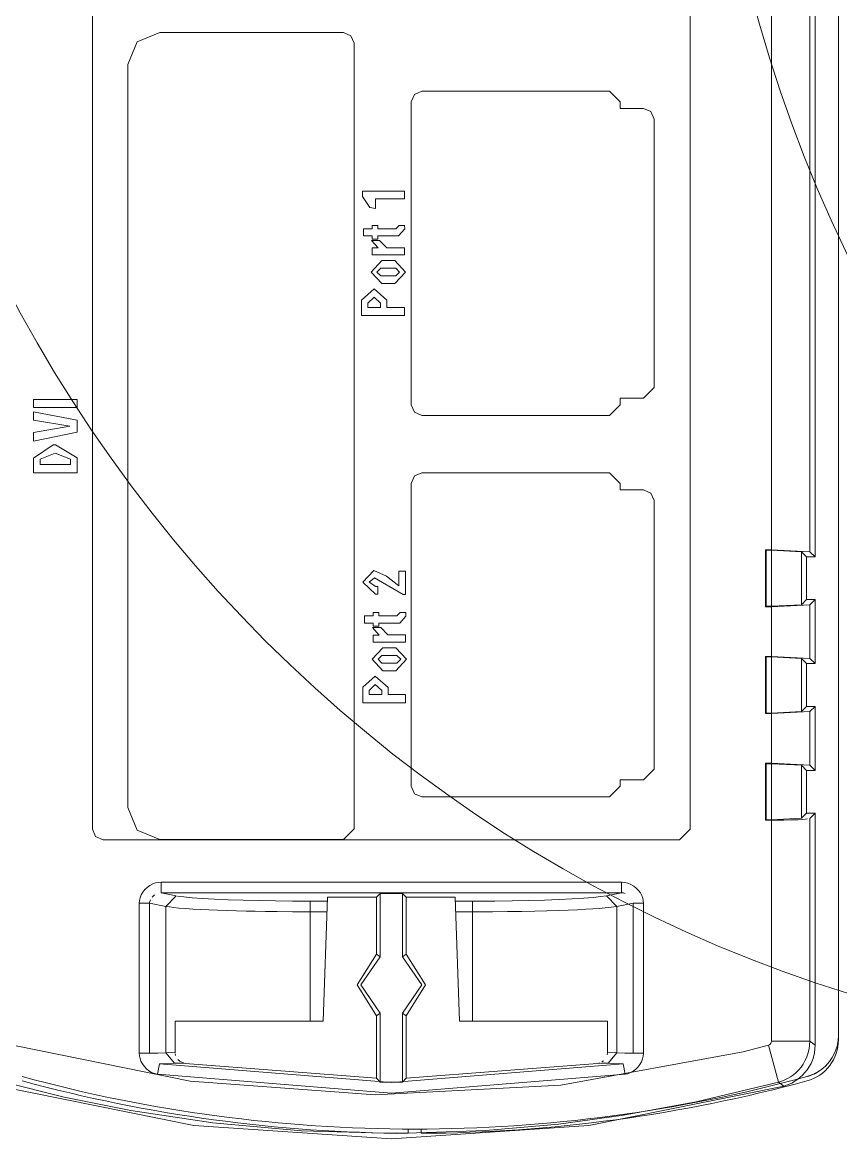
# Model space of a CAD drawing. Header units: millimetres. Extents: x -6000 to 26000, y -6000 to 26000.
# Drawn here: x 103.36 to 108.69, y -4552.83 to -4545.55 of the extents above; entities that cross this region are included whole.
import ezdxf

# ---------------------------------------------------------------- set-up
doc = ezdxf.new("R2010")
doc.units = ezdxf.units.MM
doc.header["$MEASUREMENT"] = 0
doc.layers.add('Чертеж и Рисунок_Ном._пера__7', color=7, linetype='Continuous', lineweight=15)

msp = doc.modelspace()

# ---------------------------------------------------------------- linework, layer by layer
at = {"layer": 'Чертеж и Рисунок_Ном._пера__7', "color": 7, "linetype": 'Continuous', "lineweight": 15}
for p, q in [((108.6764, -4534.9602), (108.6764, -4551.6584)), ((103.816, -4550.8107), (103.816, -4536.3443)), ((107.7108, -4536.3443), (107.7108, -4550.8107)), ((108.2403, -4548.9905), (108.2403, -4536.843)), ((108.4904, -4549.003), (108.4904, -4536.8306)), ((108.5246, -4536.7964), (108.5246, -4549.0372)), ((105.4513, -4545.6208), (104.255, -4545.6208)), ((105.5209, -4550.8092), (105.5209, -4545.6903)), ((104.0464, -4545.8294), (104.0464, -4550.6701)), ((107.1847, -4546.0034), (105.9627, -4546.0034)), ((105.8932, -4546.073), (105.8932, -4548.0454)), ((107.2542, -4546.1147), (107.2542, -4546.073)), ((107.4052, -4546.1147), (107.2542, -4546.1147)), ((107.4747, -4547.9341), (107.4747, -4546.1843)), ((107.2542, -4548.0037), (107.4052, -4548.0037)), ((107.2542, -4548.0454), (107.2542, -4548.0037)), ((105.9627, -4548.115), (107.1847, -4548.115)), ((107.1847, -4548.4892), (105.9627, -4548.4892)), ((105.8932, -4548.5587), (105.8932, -4550.5311)), ((107.2542, -4548.6004), (107.2542, -4548.5587)), ((107.4052, -4548.6004), (107.2542, -4548.6004)), ((107.4747, -4550.4199), (107.4747, -4548.67)), ((108.2017, -4548.9905), (108.2017, -4549.362)), ((108.2017, -4548.9905), (108.2403, -4548.9905)), ((108.2046, -4548.9934), (108.2017, -4548.9905)), ((108.2046, -4548.9934), (108.2046, -4549.3591)), ((108.2046, -4548.9934), (108.2404, -4548.9934)), ((108.2404, -4548.9934), (108.2404, -4549.3591)), ((108.4349, -4549.0031), (108.4349, -4549.3494)), ((108.4349, -4549.0031), (108.4689, -4549.0372)), ((108.4689, -4549.3154), (108.4689, -4549.0372)), ((108.5246, -4549.0372), (108.4689, -4549.0372)), ((108.4904, -4549.003), (108.5246, -4549.0372)), ((108.2017, -4549.362), (108.2046, -4549.3591)), ((108.2017, -4549.362), (108.2403, -4549.362)), ((108.2046, -4549.3591), (108.2404, -4549.3591)), ((108.2403, -4549.686), (108.2403, -4549.362)), ((108.4349, -4549.3494), (108.4689, -4549.3154)), ((108.5246, -4549.3154), (108.4689, -4549.3154)), ((108.5246, -4549.3154), (108.4904, -4549.3496)), ((108.4904, -4549.6985), (108.4904, -4549.3496)), ((108.5246, -4549.3154), (108.5246, -4549.7327)), ((108.2017, -4549.686), (108.2017, -4550.0575)), ((108.2017, -4549.686), (108.2403, -4549.686)), ((108.2046, -4549.6889), (108.2017, -4549.686)), ((108.2046, -4549.6889), (108.2046, -4550.0546)), ((108.2046, -4549.6889), (108.2404, -4549.6889)), ((108.2404, -4549.6889), (108.2404, -4550.0546)), ((108.4349, -4549.6986), (108.4349, -4550.0449)), ((108.4349, -4549.6986), (108.4689, -4549.7327)), ((108.4904, -4549.6985), (108.5246, -4549.7327)), ((108.4689, -4550.0109), (108.4689, -4549.7327)), ((108.5246, -4549.7327), (108.4689, -4549.7327)), ((108.4349, -4550.0449), (108.4689, -4550.0109)), ((108.5246, -4550.0109), (108.4689, -4550.0109)), ((108.5246, -4550.0109), (108.4904, -4550.0451)), ((108.5246, -4550.0109), (108.5246, -4550.4282)), ((108.2046, -4550.0546), (108.2017, -4550.0575)), ((108.2017, -4550.0575), (108.2403, -4550.0575)), ((108.2046, -4550.0546), (108.2404, -4550.0546)), ((108.2403, -4550.3815), (108.2403, -4550.0575)), ((108.4904, -4550.394), (108.4904, -4550.0451)), ((108.2017, -4550.3815), (108.2017, -4550.753)), ((108.2046, -4550.3844), (108.2017, -4550.3815)), ((108.2017, -4550.3815), (108.2403, -4550.3815)), ((108.2046, -4550.3844), (108.2404, -4550.3844)), ((108.2046, -4550.3844), (108.2046, -4550.7501)), ((108.2404, -4550.3844), (108.2404, -4550.7501)), ((108.4349, -4550.3941), (108.4349, -4550.7404)), ((108.4349, -4550.3941), (108.4689, -4550.4282)), ((108.4689, -4550.7064), (108.4689, -4550.4282)), ((108.5246, -4550.4282), (108.4689, -4550.4282)), ((108.4904, -4550.394), (108.5246, -4550.4282)), ((107.2542, -4550.5311), (107.2542, -4550.4894)), ((107.2542, -4550.4894), (107.4052, -4550.4894)), ((105.9627, -4550.6007), (107.1847, -4550.6007)), ((108.4349, -4550.7404), (108.4689, -4550.7064)), ((108.5246, -4550.7064), (108.4689, -4550.7064)), ((108.5246, -4550.7064), (108.4904, -4550.7406)), ((108.4904, -4552.1918), (108.4904, -4550.7406)), ((108.5246, -4550.7064), (108.5246, -4552.218)), ((108.2046, -4550.7501), (108.2017, -4550.753)), ((108.2017, -4550.753), (108.2403, -4550.753)), ((108.2046, -4550.7501), (108.2404, -4550.7501)), ((108.2403, -4552.1918), (108.2403, -4550.753)), ((107.6413, -4550.8803), (103.8856, -4550.8803)), ((104.255, -4550.8788), (105.4513, -4550.8788)), ((104.2633, -4551.2259), (104.2633, -4551.1564)), ((107.2636, -4551.1564), (104.2633, -4551.1564)), ((107.2636, -4551.1564), (107.2636, -4551.2259)), ((107.2636, -4551.2259), (104.2633, -4551.2259)), ((104.2633, -4551.2259), (104.3615, -4551.2451)), ((105.3469, -4551.2545), (105.3187, -4552.0626)), ((105.6661, -4551.2545), (105.3469, -4551.2545)), ((105.6661, -4551.2545), (105.6909, -4551.2297)), ((105.6661, -4551.2545), (105.6661, -4551.626)), ((105.6909, -4551.2297), (105.836, -4551.2297)), ((105.6909, -4551.2297), (105.6909, -4551.6422)), ((105.836, -4551.6422), (105.836, -4551.2297)), ((105.836, -4551.2297), (105.8608, -4551.2545)), ((105.8608, -4551.626), (105.8608, -4551.2545)), ((106.18, -4551.2545), (105.8608, -4551.2545)), ((106.18, -4551.2545), (106.2082, -4552.0626)), ((107.1654, -4551.2451), (107.2636, -4551.2259)), ((104.1213, -4551.2938), (104.1884, -4551.2938)), ((104.1213, -4551.2938), (104.1213, -4552.2716)), ((104.1884, -4551.2938), (104.2943, -4551.3145)), ((104.1884, -4551.2938), (104.1884, -4552.2716)), ((104.2943, -4551.3145), (104.2943, -4552.2674)), ((105.2349, -4551.2802), (105.346, -4551.2802)), ((105.2349, -4551.2802), (105.2349, -4551.3496)), ((106.1809, -4551.2802), (106.292, -4551.2802)), ((106.292, -4551.3496), (106.292, -4551.2802)), ((107.2325, -4551.3145), (107.3384, -4551.2938)), ((107.2325, -4551.3145), (107.2325, -4552.2674)), ((107.3384, -4551.2938), (107.4056, -4551.2938)), ((107.3384, -4552.2716), (107.3384, -4551.2938)), ((107.4056, -4552.2716), (107.4056, -4551.2938)), ((105.2349, -4552.0626), (105.2349, -4551.3496)), ((105.2349, -4551.3496), (105.3436, -4551.3496)), ((106.1833, -4551.3496), (106.292, -4551.3496)), ((106.292, -4552.0626), (106.292, -4551.3496)), ((108.6764, -4551.6584), (108.6764, -4552.1829)), ((108.6764, -4552.1549), (108.6764, -4551.6584)), ((105.6661, -4552.0263), (105.6661, -4552.4334)), ((105.6909, -4552.0101), (105.6909, -4552.4584)), ((105.836, -4552.4584), (105.836, -4552.0101)), ((105.8608, -4552.4334), (105.8608, -4552.0263)), ((104.3551, -4552.2677), (104.3551, -4552.0626)), ((104.3551, -4552.0626), (105.3187, -4552.0626)), ((106.2082, -4552.0626), (107.1718, -4552.0626)), ((107.1718, -4552.0626), (107.1718, -4552.2677)), ((108.4904, -4552.1918), (108.2403, -4552.1918)), ((108.5246, -4552.218), (108.4904, -4552.1918)), ((108.6764, -4552.1551), (108.6764, -4552.1549)), ((108.6764, -4552.1551), (108.6764, -4552.1551)), ((104.1884, -4552.2716), (104.1213, -4552.2716)), ((107.4056, -4552.2716), (107.3384, -4552.2716)), ((104.2409, -4552.4084), (104.2521, -4552.3399)), ((107.2748, -4552.3399), (107.286, -4552.4084)), ((105.6909, -4552.4584), (105.6661, -4552.4334)), ((105.8608, -4552.4334), (105.836, -4552.4584)), ((108.3197, -4552.4861), (108.2847, -4552.4601)), ((105.8735, -4552.7927), (105.8735, -4552.7649)), ((105.957, -4552.7927), (105.957, -4552.7649))]:
    msp.add_line(p, q, dxfattribs=at)
at = {"layer": 'Чертеж и Рисунок_Ном._пера__7', "color": 7, "linetype": 'Continuous', "lineweight": 15, "flags": 128}
for points in [[(104.255, -4545.6208), (104.1075, -4545.6819), (104.0464, -4545.8294)], [(105.5005, -4545.6412), (105.4513, -4545.6208)], [(105.5209, -4545.6903), (105.5005, -4545.6412)], [(105.9627, -4546.0034), (105.9135, -4546.0238), (105.8932, -4546.073)], [(107.2542, -4546.073), (107.1847, -4546.0034)], [(107.4544, -4546.1351), (107.4052, -4546.1147)], [(107.4747, -4546.1843), (107.4544, -4546.1351)], [(107.4052, -4548.0037), (107.4747, -4547.9341)], [(105.8932, -4548.0454), (105.9135, -4548.0946), (105.9627, -4548.115)], [(107.1847, -4548.115), (107.2542, -4548.0454)], [(105.9627, -4548.4892), (105.9135, -4548.5095), (105.8932, -4548.5587)], [(107.2542, -4548.5587), (107.1847, -4548.4892)], [(107.4544, -4548.6208), (107.4052, -4548.6004)], [(107.4747, -4548.67), (107.4544, -4548.6208)], [(108.4904, -4549.003), (108.2403, -4548.9905)], [(108.4904, -4549.003), (108.2403, -4548.9905)], [(108.4904, -4549.003), (108.2403, -4548.9905)], [(108.4904, -4549.003), (108.2403, -4548.9905)], [(108.4904, -4549.003), (108.2403, -4548.9905)], [(108.4904, -4549.003), (108.2403, -4548.9905)], [(108.4904, -4549.003), (108.2403, -4548.9905)], [(108.4904, -4549.003), (108.2403, -4548.9905)], [(108.4904, -4549.003), (108.2403, -4548.9905)], [(108.4904, -4549.003), (108.2403, -4548.9905)], [(108.4904, -4549.003), (108.2403, -4548.9905)], [(108.4904, -4549.003), (108.2403, -4548.9905)], [(108.4904, -4549.003), (108.2403, -4548.9905)], [(108.4904, -4549.003), (108.2403, -4548.9905)], [(108.4904, -4549.003), (108.2403, -4548.9905)], [(108.4904, -4549.003), (108.2403, -4548.9905)], [(108.4904, -4549.003), (108.2403, -4548.9905)], [(108.4904, -4549.003), (108.2403, -4548.9905)], [(108.4904, -4549.003), (108.2403, -4548.9905)], [(108.4904, -4549.003), (108.2403, -4548.9905)], [(108.4904, -4549.003), (108.2403, -4548.9905)], [(108.4349, -4549.0031), (108.2404, -4548.9934)], [(108.4349, -4549.0031), (108.2404, -4548.9934)], [(108.4349, -4549.0031), (108.2404, -4548.9934)], [(108.4349, -4549.0031), (108.2404, -4548.9934)], [(108.4349, -4549.0031), (108.2404, -4548.9934)], [(108.4349, -4549.0031), (108.2404, -4548.9934)], [(108.4349, -4549.0031), (108.2404, -4548.9934)], [(108.4349, -4549.0031), (108.2404, -4548.9934)], [(108.4349, -4549.0031), (108.2404, -4548.9934)], [(108.4349, -4549.0031), (108.2404, -4548.9934)], [(108.4349, -4549.0031), (108.2404, -4548.9934)], [(108.4349, -4549.0031), (108.2404, -4548.9934)], [(108.4349, -4549.0031), (108.2404, -4548.9934)], [(108.4349, -4549.0031), (108.2404, -4548.9934)], [(108.4349, -4549.0031), (108.2404, -4548.9934)], [(108.4349, -4549.0031), (108.2404, -4548.9934)], [(108.4349, -4549.0031), (108.2404, -4548.9934)], [(108.4349, -4549.0031), (108.2404, -4548.9934)], [(108.4349, -4549.0031), (108.2404, -4548.9934)], [(108.4349, -4549.0031), (108.2404, -4548.9934)], [(108.4349, -4549.0031), (108.2404, -4548.9934)], [(105.7309, -4549.1616), (105.6497, -4549.1249), (105.5767, -4549.2022), (105.6602, -4549.2795), (105.6764, -4549.2795), (105.6764, -4549.23), (105.6613, -4549.23), (105.6192, -4549.2022), (105.654, -4549.1744), (105.7065, -4549.203), (105.8414, -4549.283), (105.8557, -4549.283), (105.8557, -4549.1311), (105.8132, -4549.1311)], [(105.8132, -4549.1311), (105.8132, -4549.2266), (105.7309, -4549.1616)], [(108.2403, -4549.362), (108.4904, -4549.3496)], [(108.2403, -4549.362), (108.4904, -4549.3496)], [(108.2403, -4549.362), (108.4904, -4549.3496)], [(108.2403, -4549.362), (108.4904, -4549.3496)], [(108.2403, -4549.362), (108.4904, -4549.3496)], [(108.2403, -4549.362), (108.4904, -4549.3496)], [(108.2403, -4549.362), (108.4904, -4549.3496)], [(108.2403, -4549.362), (108.4904, -4549.3496)], [(108.2403, -4549.362), (108.4904, -4549.3496)], [(108.2403, -4549.362), (108.4904, -4549.3496)], [(108.2403, -4549.362), (108.4904, -4549.3496)], [(108.2403, -4549.362), (108.4904, -4549.3496)], [(108.2403, -4549.362), (108.4904, -4549.3496)], [(108.2403, -4549.362), (108.4904, -4549.3496)], [(108.2403, -4549.362), (108.4904, -4549.3496)], [(108.2403, -4549.362), (108.4904, -4549.3496)], [(108.2403, -4549.362), (108.4904, -4549.3496)], [(108.2403, -4549.362), (108.4904, -4549.3496)], [(108.2403, -4549.362), (108.4904, -4549.3496)], [(108.2403, -4549.362), (108.4904, -4549.3496)], [(108.2403, -4549.362), (108.4904, -4549.3496)], [(108.2404, -4549.3591), (108.4349, -4549.3494)], [(108.2404, -4549.3591), (108.4349, -4549.3494)], [(108.2404, -4549.3591), (108.4349, -4549.3494)], [(108.2404, -4549.3591), (108.4349, -4549.3494)], [(108.2404, -4549.3591), (108.4349, -4549.3494)], [(108.2404, -4549.3591), (108.4349, -4549.3494)], [(108.2404, -4549.3591), (108.4349, -4549.3494)], [(108.2404, -4549.3591), (108.4349, -4549.3494)], [(108.2404, -4549.3591), (108.4349, -4549.3494)], [(108.2404, -4549.3591), (108.4349, -4549.3494)], [(108.2404, -4549.3591), (108.4349, -4549.3494)], [(108.2404, -4549.3591), (108.4349, -4549.3494)], [(108.2404, -4549.3591), (108.4349, -4549.3494)], [(108.2404, -4549.3591), (108.4349, -4549.3494)], [(108.2404, -4549.3591), (108.4349, -4549.3494)], [(108.2404, -4549.3591), (108.4349, -4549.3494)], [(108.2404, -4549.3591), (108.4349, -4549.3494)], [(108.2404, -4549.3591), (108.4349, -4549.3494)], [(108.2404, -4549.3591), (108.4349, -4549.3494)], [(108.2404, -4549.3591), (108.4349, -4549.3494)], [(108.2404, -4549.3591), (108.4349, -4549.3494)], [(108.4904, -4549.6985), (108.2403, -4549.686)], [(108.4904, -4549.6985), (108.2403, -4549.686)], [(108.4904, -4549.6985), (108.2403, -4549.686)], [(108.4904, -4549.6985), (108.2403, -4549.686)], [(108.4904, -4549.6985), (108.2403, -4549.686)], [(108.4904, -4549.6985), (108.2403, -4549.686)], [(108.4904, -4549.6985), (108.2403, -4549.686)], [(108.4904, -4549.6985), (108.2403, -4549.686)], [(108.4904, -4549.6985), (108.2403, -4549.686)], [(108.4904, -4549.6985), (108.2403, -4549.686)], [(108.4904, -4549.6985), (108.2403, -4549.686)], [(108.4904, -4549.6985), (108.2403, -4549.686)], [(108.4904, -4549.6985), (108.2403, -4549.686)], [(108.4904, -4549.6985), (108.2403, -4549.686)], [(108.4904, -4549.6985), (108.2403, -4549.686)], [(108.4904, -4549.6985), (108.2403, -4549.686)], [(108.4904, -4549.6985), (108.2403, -4549.686)], [(108.4904, -4549.6985), (108.2403, -4549.686)], [(108.4904, -4549.6985), (108.2403, -4549.686)], [(108.4904, -4549.6985), (108.2403, -4549.686)], [(108.4904, -4549.6985), (108.2403, -4549.686)], [(108.4349, -4549.6986), (108.2404, -4549.6889)], [(108.4349, -4549.6986), (108.2404, -4549.6889)], [(108.4349, -4549.6986), (108.2404, -4549.6889)], [(108.4349, -4549.6986), (108.2404, -4549.6889)], [(108.4349, -4549.6986), (108.2404, -4549.6889)], [(108.4349, -4549.6986), (108.2404, -4549.6889)], [(108.4349, -4549.6986), (108.2404, -4549.6889)], [(108.4349, -4549.6986), (108.2404, -4549.6889)], [(108.4349, -4549.6986), (108.2404, -4549.6889)], [(108.4349, -4549.6986), (108.2404, -4549.6889)], [(108.4349, -4549.6986), (108.2404, -4549.6889)], [(108.4349, -4549.6986), (108.2404, -4549.6889)], [(108.4349, -4549.6986), (108.2404, -4549.6889)], [(108.4349, -4549.6986), (108.2404, -4549.6889)], [(108.4349, -4549.6986), (108.2404, -4549.6889)], [(108.4349, -4549.6986), (108.2404, -4549.6889)], [(108.4349, -4549.6986), (108.2404, -4549.6889)], [(108.4349, -4549.6986), (108.2404, -4549.6889)], [(108.4349, -4549.6986), (108.2404, -4549.6889)], [(108.4349, -4549.6986), (108.2404, -4549.6889)], [(108.4349, -4549.6986), (108.2404, -4549.6889)], [(108.2403, -4550.0575), (108.4904, -4550.0451)], [(108.2403, -4550.0575), (108.4904, -4550.0451)], [(108.2403, -4550.0575), (108.4904, -4550.0451)], [(108.2403, -4550.0575), (108.4904, -4550.0451)], [(108.2403, -4550.0575), (108.4904, -4550.0451)], [(108.2403, -4550.0575), (108.4904, -4550.0451)], [(108.2403, -4550.0575), (108.4904, -4550.0451)], [(108.2403, -4550.0575), (108.4904, -4550.0451)], [(108.2403, -4550.0575), (108.4904, -4550.0451)], [(108.2403, -4550.0575), (108.4904, -4550.0451)], [(108.2403, -4550.0575), (108.4904, -4550.0451)], [(108.2403, -4550.0575), (108.4904, -4550.0451)], [(108.2403, -4550.0575), (108.4904, -4550.0451)], [(108.2403, -4550.0575), (108.4904, -4550.0451)], [(108.2403, -4550.0575), (108.4904, -4550.0451)], [(108.2403, -4550.0575), (108.4904, -4550.0451)], [(108.2403, -4550.0575), (108.4904, -4550.0451)], [(108.2403, -4550.0575), (108.4904, -4550.0451)], [(108.2403, -4550.0575), (108.4904, -4550.0451)], [(108.2403, -4550.0575), (108.4904, -4550.0451)], [(108.2403, -4550.0575), (108.4904, -4550.0451)], [(108.2404, -4550.0546), (108.4349, -4550.0449)], [(108.2404, -4550.0546), (108.4349, -4550.0449)], [(108.2404, -4550.0546), (108.4349, -4550.0449)], [(108.2404, -4550.0546), (108.4349, -4550.0449)], [(108.2404, -4550.0546), (108.4349, -4550.0449)], [(108.2404, -4550.0546), (108.4349, -4550.0449)], [(108.2404, -4550.0546), (108.4349, -4550.0449)], [(108.2404, -4550.0546), (108.4349, -4550.0449)], [(108.2404, -4550.0546), (108.4349, -4550.0449)], [(108.2404, -4550.0546), (108.4349, -4550.0449)], [(108.2404, -4550.0546), (108.4349, -4550.0449)], [(108.2404, -4550.0546), (108.4349, -4550.0449)], [(108.2404, -4550.0546), (108.4349, -4550.0449)], [(108.2404, -4550.0546), (108.4349, -4550.0449)], [(108.2404, -4550.0546), (108.4349, -4550.0449)], [(108.2404, -4550.0546), (108.4349, -4550.0449)], [(108.2404, -4550.0546), (108.4349, -4550.0449)], [(108.2404, -4550.0546), (108.4349, -4550.0449)], [(108.2404, -4550.0546), (108.4349, -4550.0449)], [(108.2404, -4550.0546), (108.4349, -4550.0449)], [(108.2404, -4550.0546), (108.4349, -4550.0449)], [(108.4904, -4550.394), (108.2403, -4550.3815)], [(108.4904, -4550.394), (108.2403, -4550.3815)], [(108.4904, -4550.394), (108.2403, -4550.3815)], [(108.4904, -4550.394), (108.2403, -4550.3815)], [(108.4904, -4550.394), (108.2403, -4550.3815)], [(108.4904, -4550.394), (108.2403, -4550.3815)], [(108.4904, -4550.394), (108.2403, -4550.3815)], [(108.4904, -4550.394), (108.2403, -4550.3815)], [(108.4904, -4550.394), (108.2403, -4550.3815)], [(108.4904, -4550.394), (108.2403, -4550.3815)], [(108.4904, -4550.394), (108.2403, -4550.3815)], [(108.4904, -4550.394), (108.2403, -4550.3815)], [(108.4904, -4550.394), (108.2403, -4550.3815)], [(108.4904, -4550.394), (108.2403, -4550.3815)], [(108.4904, -4550.394), (108.2403, -4550.3815)], [(108.4904, -4550.394), (108.2403, -4550.3815)], [(108.4904, -4550.394), (108.2403, -4550.3815)], [(108.4904, -4550.394), (108.2403, -4550.3815)], [(108.4904, -4550.394), (108.2403, -4550.3815)], [(108.4904, -4550.394), (108.2403, -4550.3815)], [(108.4904, -4550.394), (108.2403, -4550.3815)], [(107.4052, -4550.4894), (107.4747, -4550.4199)], [(108.4349, -4550.3941), (108.2404, -4550.3844)], [(108.4349, -4550.3941), (108.2404, -4550.3844)], [(108.4349, -4550.3941), (108.2404, -4550.3844)], [(108.4349, -4550.3941), (108.2404, -4550.3844)], [(108.4349, -4550.3941), (108.2404, -4550.3844)], [(108.4349, -4550.3941), (108.2404, -4550.3844)], [(108.4349, -4550.3941), (108.2404, -4550.3844)], [(108.4349, -4550.3941), (108.2404, -4550.3844)], [(108.4349, -4550.3941), (108.2404, -4550.3844)], [(108.4349, -4550.3941), (108.2404, -4550.3844)], [(108.4349, -4550.3941), (108.2404, -4550.3844)], [(108.4349, -4550.3941), (108.2404, -4550.3844)], [(108.4349, -4550.3941), (108.2404, -4550.3844)], [(108.4349, -4550.3941), (108.2404, -4550.3844)], [(108.4349, -4550.3941), (108.2404, -4550.3844)], [(108.4349, -4550.3941), (108.2404, -4550.3844)], [(108.4349, -4550.3941), (108.2404, -4550.3844)], [(108.4349, -4550.3941), (108.2404, -4550.3844)], [(108.4349, -4550.3941), (108.2404, -4550.3844)], [(108.4349, -4550.3941), (108.2404, -4550.3844)], [(108.4349, -4550.3941), (108.2404, -4550.3844)], [(105.8932, -4550.5311), (105.9135, -4550.5803), (105.9627, -4550.6007)], [(107.1847, -4550.6007), (107.2542, -4550.5311)], [(104.0464, -4550.6701), (104.1075, -4550.8176), (104.255, -4550.8788)], [(108.2404, -4550.7501), (108.4349, -4550.7404)], [(108.2404, -4550.7501), (108.4349, -4550.7404)], [(108.2404, -4550.7501), (108.4349, -4550.7404)], [(108.2404, -4550.7501), (108.4349, -4550.7404)], [(108.2404, -4550.7501), (108.4349, -4550.7404)], [(108.2404, -4550.7501), (108.4349, -4550.7404)], [(108.2404, -4550.7501), (108.4349, -4550.7404)], [(108.2404, -4550.7501), (108.4349, -4550.7404)], [(108.2404, -4550.7501), (108.4349, -4550.7404)], [(108.2404, -4550.7501), (108.4349, -4550.7404)], [(108.2404, -4550.7501), (108.4349, -4550.7404)], [(108.2404, -4550.7501), (108.4349, -4550.7404)], [(108.2404, -4550.7501), (108.4349, -4550.7404)], [(108.2404, -4550.7501), (108.4349, -4550.7404)], [(108.2404, -4550.7501), (108.4349, -4550.7404)], [(108.2404, -4550.7501), (108.4349, -4550.7404)], [(108.2404, -4550.7501), (108.4349, -4550.7404)], [(108.2404, -4550.7501), (108.4349, -4550.7404)], [(108.2404, -4550.7501), (108.4349, -4550.7404)], [(108.2404, -4550.7501), (108.4349, -4550.7404)], [(108.2404, -4550.7501), (108.4349, -4550.7404)], [(108.4593, -4550.7463), (108.4434, -4550.7476)], [(108.4748, -4550.7445), (108.4593, -4550.7463)], [(103.816, -4550.8107), (103.8364, -4550.8599), (103.8856, -4550.8803)], [(105.4513, -4550.8788), (105.5209, -4550.8092)], [(107.6413, -4550.8803), (107.7108, -4550.8107)], [(108.4108, -4550.7495), (108.3642, -4550.7513), (108.3199, -4550.7524), (108.2403, -4550.753)], [(108.4434, -4550.7476), (108.4108, -4550.7495)], [(104.2088, -4551.1682), (104.1905, -4551.1778), (104.1731, -4551.1903), (104.1575, -4551.2052)], [(104.2273, -4551.1615), (104.2088, -4551.1682)], [(104.2456, -4551.1577), (104.2273, -4551.1615)], [(104.2633, -4551.1564), (104.2456, -4551.1577)], [(107.2851, -4551.1582), (107.2663, -4551.1564)], [(107.3044, -4551.163), (107.2851, -4551.1582)], [(107.3238, -4551.1709), (107.3044, -4551.163)], [(107.3424, -4551.1817), (107.3238, -4551.1709)], [(107.3593, -4551.1952), (107.3424, -4551.1817)], [(104.1341, -4551.2395), (104.127, -4551.2574)], [(104.1443, -4551.2219), (104.1341, -4551.2395)], [(104.1575, -4551.2052), (104.1443, -4551.2219)], [(104.2042, -4551.2546), (104.2114, -4551.2466), (104.2198, -4551.2397)], [(104.2943, -4551.3145), (104.3615, -4551.2451)], [(104.4111, -4551.2523), (104.3708, -4551.2468)], [(104.6996, -4551.271), (104.611, -4551.2671), (104.5325, -4551.2626), (104.4656, -4551.2577), (104.4111, -4551.2523)], [(107.1281, -4551.2508), (107.0789, -4551.2561), (107.0166, -4551.2611)], [(107.1654, -4551.2451), (107.1281, -4551.2508)], [(107.1654, -4551.2451), (107.2325, -4551.3145)], [(107.2636, -4551.2259), (107.2759, -4551.2269)], [(107.2759, -4551.2269), (107.2869, -4551.2296)], [(107.3857, -4551.2268), (107.3739, -4551.2104), (107.3593, -4551.1952)], [(107.3947, -4551.2436), (107.3857, -4551.2268)], [(107.4009, -4551.2605), (107.3947, -4551.2436)], [(104.1228, -4551.2751), (104.1213, -4551.2924)], [(104.127, -4551.2574), (104.1228, -4551.2751)], [(104.1884, -4551.2938), (104.1904, -4551.2823)], [(104.1904, -4551.2823), (104.1939, -4551.2721)], [(104.3171, -4551.3181), (104.2943, -4551.3145)], [(104.3799, -4551.3249), (104.3456, -4551.3216), (104.3171, -4551.3181)], [(104.422, -4551.3283), (104.3799, -4551.3249)], [(104.9015, -4551.2768), (104.797, -4551.2743), (104.6996, -4551.271)], [(105.2349, -4551.2802), (105.1196, -4551.2798), (105.0092, -4551.2787), (104.9015, -4551.2768)], [(106.3252, -4551.2802), (106.292, -4551.2802)], [(106.4374, -4551.2796), (106.3252, -4551.2802)], [(106.9416, -4551.2658), (106.8559, -4551.2698), (106.7611, -4551.2733), (106.6586, -4551.2761), (106.5502, -4551.2782), (106.4374, -4551.2796)], [(107.0166, -4551.2611), (106.9416, -4551.2658)], [(107.1167, -4551.3275), (107.0759, -4551.3304)], [(107.1964, -4551.3198), (107.1561, -4551.3241), (107.1167, -4551.3275)], [(107.2325, -4551.3145), (107.1964, -4551.3198)], [(107.4056, -4551.2938), (107.4044, -4551.2773), (107.4009, -4551.2605)], [(104.4693, -4551.3315), (104.422, -4551.3283)], [(104.6303, -4551.3394), (104.5747, -4551.3371), (104.521, -4551.3345), (104.4693, -4551.3315)], [(104.8185, -4551.3451), (104.7549, -4551.3435), (104.6933, -4551.3416), (104.6303, -4551.3394)], [(104.8771, -4551.3463), (104.8185, -4551.3451)], [(104.9433, -4551.3475), (104.8771, -4551.3463)], [(105.2349, -4551.3496), (105.1188, -4551.3493), (105.0193, -4551.3485), (104.9433, -4551.3475)], [(106.3405, -4551.3496), (106.292, -4551.3496)], [(106.6983, -4551.3453), (106.6143, -4551.347), (106.5211, -4551.3483), (106.4224, -4551.3492), (106.3405, -4551.3496)], [(106.7773, -4551.3433), (106.6983, -4551.3453)], [(107.0316, -4551.3331), (106.9771, -4551.3359), (106.9162, -4551.3386), (106.8495, -4551.3411), (106.7773, -4551.3433)], [(107.0759, -4551.3304), (107.0316, -4551.3331)], [(105.6661, -4551.626), (105.5409, -4551.8261), (105.6661, -4552.0263)], [(105.6909, -4551.6422), (105.5657, -4551.8261), (105.6909, -4552.0101)], [(105.6661, -4551.626), (105.6909, -4551.6422)], [(105.836, -4551.6422), (105.8608, -4551.626)], [(105.836, -4552.0101), (105.9612, -4551.8261), (105.836, -4551.6422)], [(105.8608, -4552.0263), (105.986, -4551.8261), (105.8608, -4551.626)], [(105.6909, -4552.0101), (105.6661, -4552.0263)], [(105.8608, -4552.0263), (105.836, -4552.0101)], [(108.2197, -4552.2187), (108.2292, -4552.2141), (108.2362, -4552.2064), (108.2399, -4552.1966)], [(108.4712, -4552.4235), (108.5261, -4552.4021), (108.5676, -4552.3758), (108.5919, -4552.3547), (108.6184, -4552.325), (108.6361, -4552.2992), (108.6534, -4552.2658), (108.6674, -4552.2251), (108.6746, -4552.1861), (108.6764, -4552.1551)], [(108.4776, -4552.2747), (108.4858, -4552.2416), (108.4904, -4552.1918)], [(108.2197, -4552.2187), (108.0563, -4552.2611), (106.8676, -4552.4787), (105.6581, -4552.5428), (104.4532, -4552.4522), (103.3197, -4552.222)], [(104.1213, -4552.2716), (104.1224, -4552.2883)], [(104.1884, -4552.2716), (104.2414, -4552.2696), (104.2943, -4552.2674)], [(104.3113, -4552.267), (104.2943, -4552.2674)], [(104.351, -4552.3361), (104.2943, -4552.2674)], [(104.3551, -4552.2677), (104.3113, -4552.267)], [(107.1718, -4552.2677), (107.1702, -4552.2819)], [(107.2156, -4552.267), (107.1718, -4552.2677)], [(107.2325, -4552.2674), (107.1758, -4552.3361)], [(107.2325, -4552.2674), (107.2156, -4552.267)], [(107.2325, -4552.2674), (107.2855, -4552.2696), (107.3384, -4552.2716)], [(107.4042, -4552.29), (107.4056, -4552.2725)], [(108.2197, -4552.2187), (108.2847, -4552.4601)], [(108.5246, -4552.218), (108.52, -4552.2683), (108.5107, -4552.3047)], [(104.1224, -4552.2883), (104.126, -4552.3054)], [(104.126, -4552.3054), (104.1322, -4552.3226)], [(104.1322, -4552.3226), (104.1412, -4552.3398)], [(104.1412, -4552.3398), (104.1529, -4552.3563)], [(104.2521, -4552.3399), (104.351, -4552.3361)], [(104.2521, -4552.3399), (105.7634, -4552.4625), (107.2748, -4552.3399)], [(104.3934, -4552.336), (104.37, -4552.3357), (104.351, -4552.3361)], [(104.3577, -4552.2856), (104.3555, -4552.275)], [(104.3856, -4552.3233), (104.3728, -4552.3122)], [(104.4018, -4552.3319), (104.3856, -4552.3233)], [(104.4209, -4552.337), (104.3934, -4552.336)], [(104.4209, -4552.337), (104.4018, -4552.3319)], [(104.4209, -4552.337), (105.6661, -4552.4334)], [(105.8608, -4552.4334), (107.106, -4552.337)], [(107.1205, -4552.3335), (107.106, -4552.337)], [(107.1335, -4552.336), (107.106, -4552.337)], [(107.1758, -4552.3361), (107.1569, -4552.3357), (107.1335, -4552.336)], [(107.1457, -4552.32), (107.1357, -4552.3268)], [(107.1758, -4552.3361), (107.2748, -4552.3399)], [(107.3703, -4552.3607), (107.383, -4552.344)], [(107.383, -4552.344), (107.393, -4552.3262)], [(107.393, -4552.3262), (107.4001, -4552.308)], [(107.4001, -4552.308), (107.4042, -4552.29)], [(108.3831, -4552.4109), (108.4011, -4552.3956), (108.4182, -4552.3784), (108.4326, -4552.361), (108.4456, -4552.3426)], [(108.5107, -4552.3047), (108.4977, -4552.3372), (108.4731, -4552.3793), (108.4428, -4552.4149)], [(108.4456, -4552.3426), (108.458, -4552.3215)], [(108.458, -4552.3215), (108.4681, -4552.3005)], [(108.4681, -4552.3005), (108.4776, -4552.2747)], [(104.1529, -4552.3563), (104.1673, -4552.3716), (104.1838, -4552.3849)], [(104.1838, -4552.3849), (104.2017, -4552.3955), (104.2202, -4552.4033), (104.2387, -4552.408)], [(104.2409, -4552.4084), (105.7634, -4552.532), (107.286, -4552.4084)], [(107.286, -4552.4084), (107.3035, -4552.4043)], [(107.3035, -4552.4043), (107.3212, -4552.3975)], [(107.3212, -4552.3975), (107.3386, -4552.3879)], [(107.3386, -4552.3879), (107.3552, -4552.3755)], [(107.3552, -4552.3755), (107.3703, -4552.3607)], [(108.3438, -4552.4366), (108.3645, -4552.4242), (108.3831, -4552.4109)], [(108.4428, -4552.4149), (108.4128, -4552.4408)], [(108.4724, -4552.4232), (108.4836, -4552.4198), (108.4947, -4552.416), (108.5057, -4552.4117), (108.5164, -4552.4069), (108.5269, -4552.4017)], [(103.2072, -4552.4861), (104.4768, -4552.7423), (105.7634, -4552.8277), (107.0501, -4552.7423), (108.3197, -4552.4861)], [(108.2847, -4552.4601), (107.7503, -4552.5878), (107.276, -4552.6748), (106.8514, -4552.7322), (106.3797, -4552.7738), (105.7993, -4552.7934), (105.178, -4552.7757), (104.6001, -4552.7234), (104.0669, -4552.6439), (103.6309, -4552.5562), (103.2422, -4552.4601)], [(105.6909, -4552.4584), (105.836, -4552.4584)], [(108.2847, -4552.4601), (108.3174, -4552.4491), (108.3438, -4552.4366)], [(108.373, -4552.4655), (108.3197, -4552.4861)], [(108.4128, -4552.4408), (108.373, -4552.4655)]]:
    msp.add_lwpolyline(points, dxfattribs=at)
for points in [[(105.5748, -4546.6898), (105.6227, -4546.7598), (105.6602, -4546.7663), (105.6602, -4546.7033), (105.8487, -4546.7033), (105.8487, -4546.6539), (105.5748, -4546.6539)], [(105.581, -4546.946), (105.6378, -4546.946), (105.6378, -4546.9661), (105.6752, -4546.9661), (105.6752, -4546.946), (105.8109, -4546.946), (105.8514, -4546.9004), (105.8499, -4546.8768), (105.8139, -4546.8768), (105.7931, -4546.8985), (105.6752, -4546.8985), (105.6752, -4546.8768), (105.6378, -4546.8768), (105.6378, -4546.8985), (105.581, -4546.8985)], [(105.6378, -4547.07), (105.8487, -4547.07), (105.8487, -4547.0225), (105.7332, -4547.0225), (105.6872, -4546.975), (105.6347, -4546.975), (105.6779, -4547.0241), (105.6378, -4547.0244)], [(105.6323, -4547.1813), (105.7011, -4547.2563), (105.7861, -4547.2563), (105.8549, -4547.1813), (105.7861, -4547.1067), (105.7011, -4547.1067)], [(105.6698, -4547.1813), (105.6949, -4547.1562), (105.7923, -4547.1562), (105.8174, -4547.1809), (105.7923, -4547.2068), (105.6949, -4547.2068)], [(105.7351, -4547.4116), (105.7351, -4547.3652), (105.6513, -4547.291), (105.5697, -4547.3645), (105.5697, -4547.4645), (105.8487, -4547.4645), (105.8487, -4547.4116)], [(105.6111, -4547.4116), (105.6111, -4547.3849), (105.6521, -4547.3451), (105.6938, -4547.3849), (105.6938, -4547.4116)], [(103.4325, -4548.0107), (103.4325, -4548.0645), (103.716, -4548.0645), (103.716, -4548.0107)], [(103.4325, -4548.2839), (103.716, -4548.2239), (103.716, -4548.1465), (103.4325, -4548.0912), (103.4325, -4548.1465), (103.6685, -4548.185), (103.4325, -4548.227)], [(103.716, -4548.4889), (103.716, -4548.3907), (103.5746, -4548.3059), (103.5605, -4548.3059), (103.4325, -4548.3938), (103.4325, -4548.4889)], [(103.4745, -4548.4351), (103.4745, -4548.3997), (103.5739, -4548.3609), (103.674, -4548.4013), (103.674, -4548.4351)], [(105.5879, -4549.4684), (105.6447, -4549.4684), (105.6447, -4549.4885), (105.6822, -4549.4885), (105.6822, -4549.4684), (105.8178, -4549.4684), (105.8584, -4549.4228), (105.8568, -4549.3993), (105.8209, -4549.3993), (105.8, -4549.4209), (105.6822, -4549.4209), (105.6822, -4549.3993), (105.6447, -4549.3993), (105.6447, -4549.4209), (105.5879, -4549.4209)], [(105.6447, -4549.5925), (105.8557, -4549.5925), (105.8557, -4549.5449), (105.7401, -4549.5449), (105.6942, -4549.4974), (105.6416, -4549.4974), (105.6849, -4549.5465), (105.6447, -4549.5469)], [(105.6393, -4549.7037), (105.7081, -4549.7787), (105.7931, -4549.7787), (105.8619, -4549.7037), (105.7931, -4549.6292), (105.7081, -4549.6292)], [(105.6768, -4549.7037), (105.7019, -4549.6786), (105.7993, -4549.6786), (105.8244, -4549.7033), (105.7993, -4549.7292), (105.7019, -4549.7292)], [(105.7421, -4549.934), (105.7421, -4549.8877), (105.6582, -4549.8135), (105.5767, -4549.8869), (105.5767, -4549.987), (105.8557, -4549.987), (105.8557, -4549.934)], [(105.6181, -4549.934), (105.6181, -4549.9074), (105.659, -4549.8676), (105.7007, -4549.9074), (105.7007, -4549.934)]]:
    msp.add_lwpolyline(points, close=True, dxfattribs=at)
at = {"layer": 'Чертеж и Рисунок_Ном._пера__7', "color": 7, "linetype": 'Continuous', "lineweight": 15}
for centre in [(111.4978, -4543.028), (117.0805, -4543.028)]:
    msp.add_circle(centre, 9.2708, dxfattribs=at)
for centre, radius, start, end in [((108.3982, -4552.1829), 0.2782, 285.21846, 0), ((105.9152, -4543.028), 9.737, 254.78154, 270), ((105.9152, -4543.0558), 9.737, 254.78154, 269.75445), ((105.9152, -4543.028), 9.737, 270, 285.21846), ((105.9152, -4543.0558), 9.737, 270.24555, 285.21846)]:
    msp.add_arc(centre, radius, start, end, dxfattribs=at)

doc.saveas('drawing.dxf')
